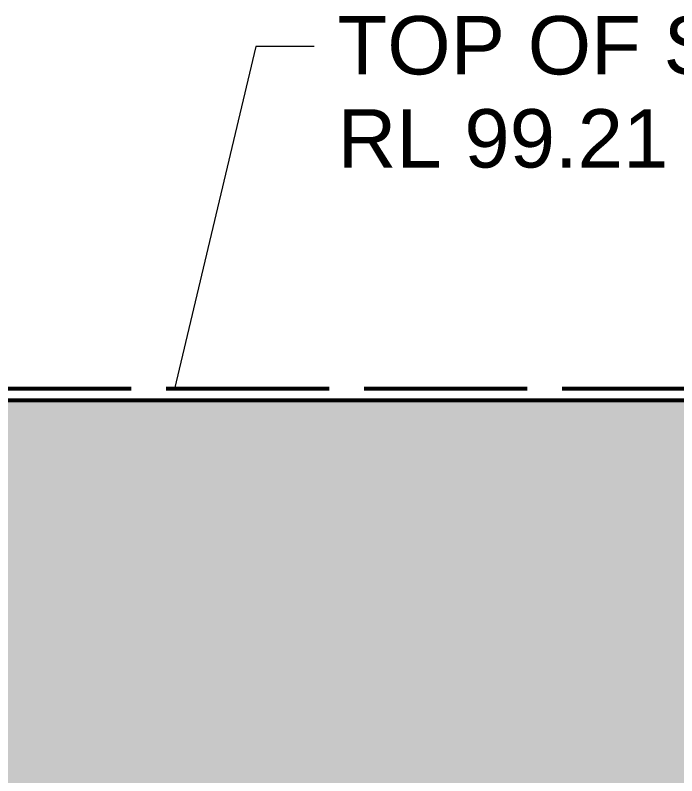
# Model space of a CAD drawing. Header units: millimetres. Extents: x -1812 to 15462, y -2698 to 2752.
# Drawn here: x 3997 to 4999, y 641 to 1794 of the extents above; entities that cross this region are included whole.
import ezdxf

# ---------------------------------------------------------------- set-up
doc = ezdxf.new("R2010")
doc.units = ezdxf.units.MM
doc.linetypes.add('DASH_247_53', pattern=[299.861111, 246.944444, -52.916667])
for name, color, linetype in [('ANNOTATIONS', 7, 'Continuous'), ('GEOFAB', 5, 'Continuous'), ('LEADERS', 7, 'Continuous'), ('MODULE_ART', 7, 'Continuous'), ('TANK', 7, 'Continuous')]:
    doc.layers.add(name, color=color, linetype=linetype)
doc.styles.add('ARIAL', font='arial.ttf')

# ---------------------------------------------------------------- blocks, each defined once
blk = doc.blocks.new('atlancube_face')
at = {"true_color": 0x000000}
blk.add_solid([(-1.8, -1.8), (1151.8, -1.8), (-1.8, 781.8), (1151.8, 781.8)], dxfattribs=at)

msp = doc.modelspace()

# ---------------------------------------------------------------- linework, layer by layer
at = {"layer": 'GEOFAB', "color": 5, "linetype": 'DASH_247_53', "lineweight": 53}
msp.add_lwpolyline([(-17.6, -17.6), (14967.6, -17.6), (14967.6, 1227.6), (-17.6, 1227.6)], close=True, dxfattribs=at)
at = {"layer": 'LEADERS', "lineweight": 18}
for p, q in [((4361.5, 1746.2), (4238.1, 1227.6)), ((4449.7, 1746.2), (4361.5, 1746.2))]:
    msp.add_line(p, q, dxfattribs=at)
at = {"layer": 'TANK', "lineweight": 53}
msp.add_lwpolyline([(0, 0), (14950, 0), (14950, 1210), (0, 1210)], close=True, dxfattribs=at)

# ---------------------------------------------------------------- block references
at = {"layer": 'MODULE_ART', "yscale": 0.5512820512820513}
for p in [(3450, 780), (4600, 780)]:
    msp.add_blockref('atlancube_face', p, dxfattribs=at)
at = {"layer": 'MODULE_ART'}
for p in [(3450, 0), (4600, 0)]:
    msp.add_blockref('atlancube_face', p, dxfattribs=at)

# ---------------------------------------------------------------- texts
at = {"layer": 'ANNOTATIONS', "style": 'ARIAL'}
for s, height, p in [('TOP OF STORAGE', 88.406, (4485, 1703.9)), ('RL 99.21', 88.41, (4485, 1562.8))]:
    msp.add_text(s, height=height, dxfattribs=at).set_placement(p)

doc.saveas('drawing.dxf')
